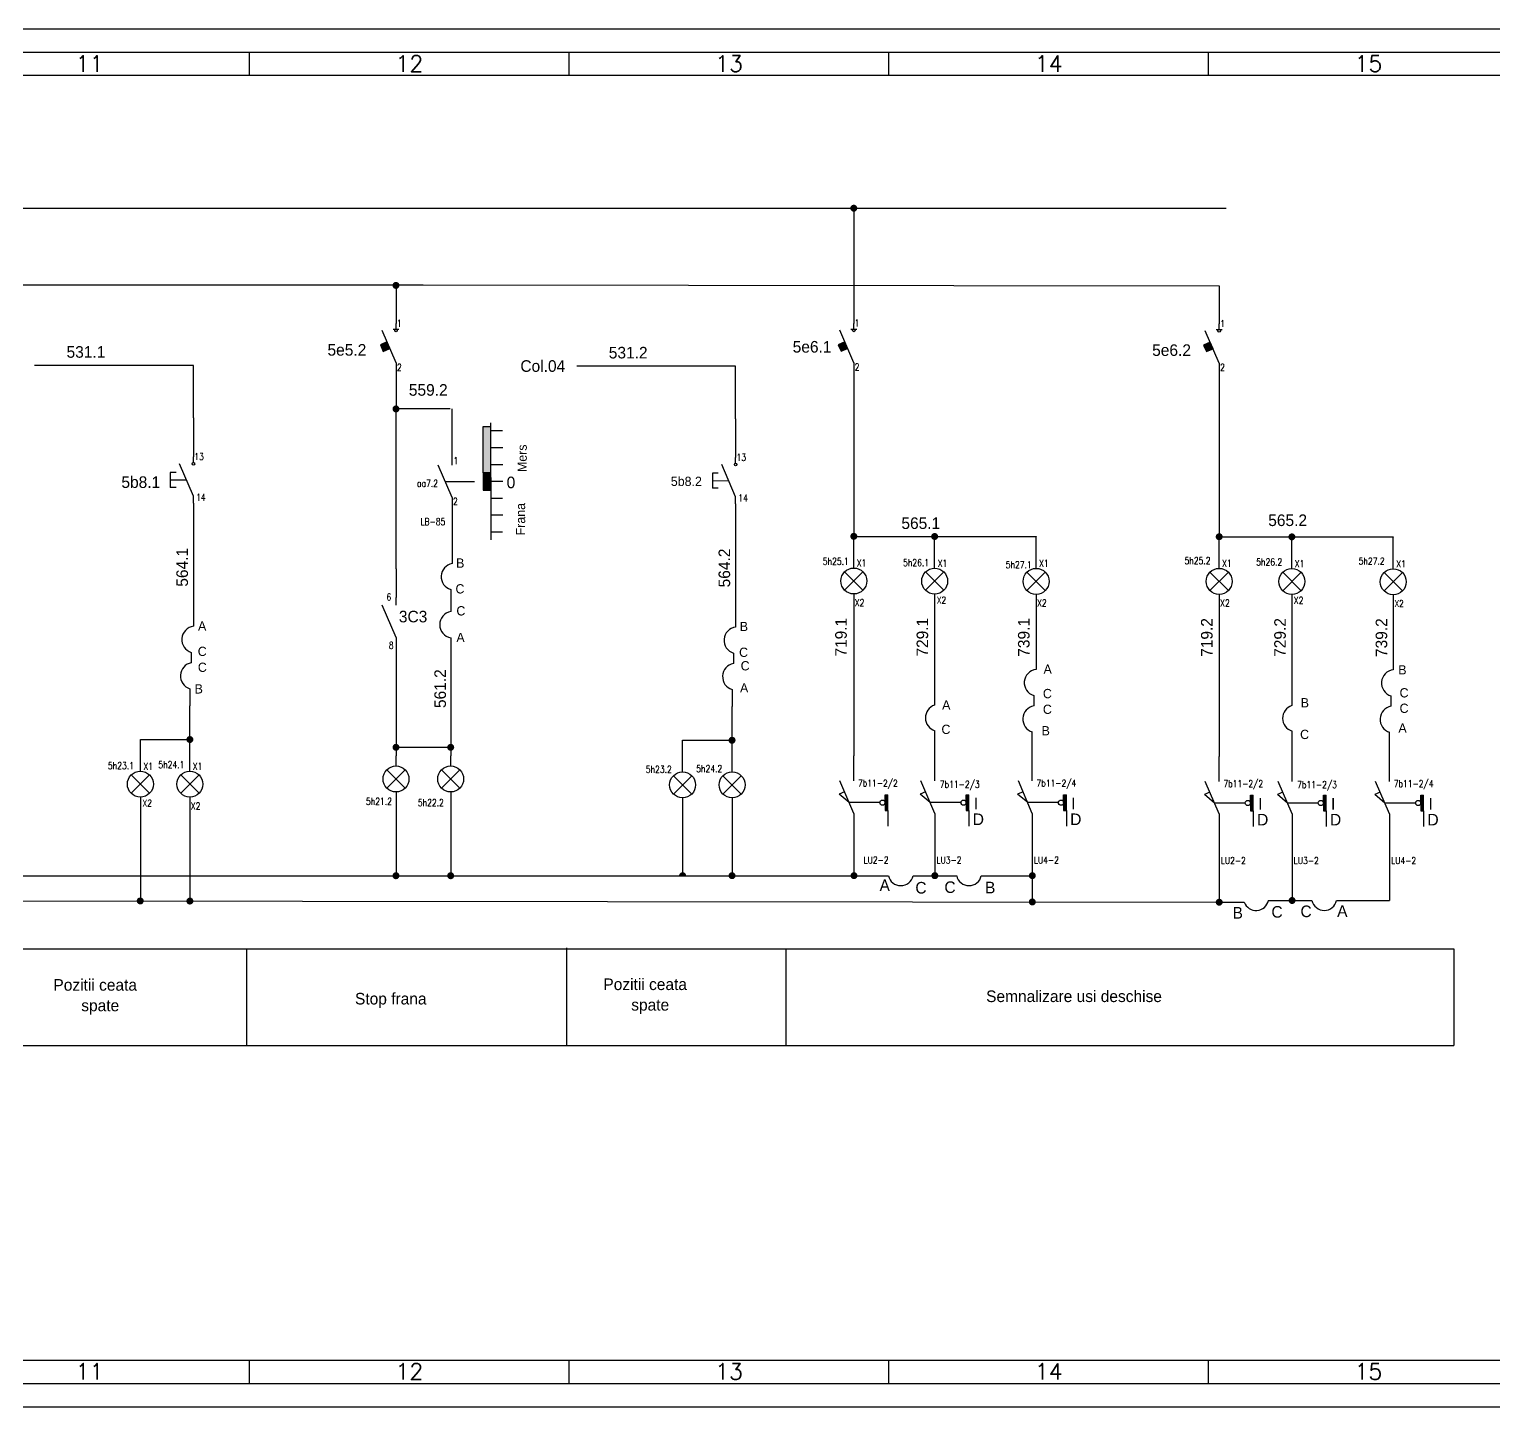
# Model space of a CAD drawing. Header units: millimetres. Extents: x 779 to 5457, y 14 to 905.
# Drawn here: x 2341 to 2656.8, y 607.9 to 904.9 of the extents above; entities that cross this region are included whole.
import ezdxf
from ezdxf.enums import TextEntityAlignment as Align

# ---------------------------------------------------------------- set-up
doc = ezdxf.new("R2010")
doc.units = ezdxf.units.MM
doc.linetypes.add('DASHED2', pattern=[9.525, 6.35, -3.175])
doc.styles.add('ISO', font='SIMPLEX.shx')
doc.styles.add('ROMANS', font='ROMANS.shx', dxfattribs={"width": 0.8})

# ---------------------------------------------------------------- blocks, each defined once
blk = doc.blocks.new('6a4')
at = {"color": 70}
for p, q in [((-492.62, 287), (-492.62, 292)), ((-423.67, 287), (-423.67, 292)), ((-354.73, 287), (-354.73, 292)), ((-285.78, 287), (-285.78, 292)), ((-492.62, 5), (-492.62, 10)), ((-423.67, 5), (-423.67, 10)), ((-354.73, 5), (-354.73, 10)), ((-285.78, 5), (-285.78, 10))]:
    blk.add_line(p, q, dxfattribs=at)
at = {"color": 240}
for points in [[(0, 0), (0, 297), (-1261, 297), (-1261, 0)], [(-5, 5), (-5, 292), (-1256, 292), (-1256, 5)]]:
    blk.add_lwpolyline(points, close=True, dxfattribs=at)
at = {"color": 70}
blk.add_lwpolyline([(-1251, 287), (-1251, 10), (-10, 10), (-10, 287)], close=True, dxfattribs=at)
at = {"color": 50, "style": 'ISO'}
for s, p in [('11', (-527.09, 289.59)), ('12', (-458.14, 289.59)), ('13', (-389.2, 289.59)), ('14', (-320.26, 289.59)), ('15', (-251.31, 289.59)), ('11', (-527.09, 7.59)), ('12', (-458.14, 7.59)), ('13', (-389.2, 7.59)), ('14', (-320.26, 7.59)), ('15', (-251.31, 7.59))]:
    blk.add_text(s, height=3.5, dxfattribs=at).set_placement(p, align=Align.MIDDLE)

msp = doc.modelspace()

# ---------------------------------------------------------------- hatches: boundary and pattern name
for points in [[(2438.89, 809.27), (2440.58, 809.27), (2440.58, 819.32), (2438.89, 819.32)], [(2438.89, 805.57), (2440.58, 805.57), (2440.58, 806.71), (2440.58, 808.28), (2440.58, 809.27), (2438.89, 809.27)], [(2526.18, 739.87), (2525.59, 739.87), (2525.59, 738.19), (2526.18, 738.19)], [(2543.67, 739.87), (2543.07, 739.87), (2543.07, 738.19), (2543.67, 738.19)], [(2564.68, 739.87), (2564.08, 739.87), (2564.08, 738.19), (2564.68, 738.19)], [(2604.97, 739.79), (2604.38, 739.79), (2604.38, 738.11), (2604.97, 738.11)], [(2620.69, 739.79), (2620.1, 739.79), (2620.1, 738.11), (2620.69, 738.11)], [(2641.7, 739.79), (2641.11, 739.79), (2641.11, 738.11), (2641.7, 738.11)], [(2526.18, 738.19), (2525.59, 738.19), (2525.59, 736.51), (2526.18, 736.51)], [(2543.67, 738.19), (2543.07, 738.19), (2543.07, 736.51), (2543.67, 736.51)], [(2564.68, 738.19), (2564.08, 738.19), (2564.08, 736.51), (2564.68, 736.51)], [(2604.97, 738.11), (2604.38, 738.11), (2604.38, 736.43), (2604.97, 736.43)], [(2620.69, 738.11), (2620.1, 738.11), (2620.1, 736.43), (2620.69, 736.43)], [(2641.7, 738.11), (2641.11, 738.11), (2641.11, 736.43), (2641.7, 736.43)]]:
    msp.add_hatch(color=1).paths.add_polyline_path(points)

# ---------------------------------------------------------------- linework, layer by layer
at = {"color": 1}
for p, q in [((2274.81, 866.36), (2599.15, 866.36)), ((2518.83, 866.36), (2518.83, 841.53)), ((2282.92, 849.87), (2425.96, 849.87)), ((2420.12, 849.71), (2420.12, 841.51)), ((2425.96, 849.87), (2597.62, 849.65)), ((2597.62, 849.65), (2597.62, 841.45)), ((2420.12, 833.01), (2417.12, 840.01)), ((2419.49, 840.26), (2420.75, 840.26)), ((2420.12, 840.26), (2420.12, 841.51)), ((2518.83, 833.03), (2515.83, 840.03)), ((2518.2, 840.28), (2519.46, 840.28)), ((2518.83, 840.28), (2518.83, 841.53)), ((2596.99, 840.2), (2598.25, 840.2)), ((2597.62, 840.2), (2597.62, 841.45)), ((2597.62, 832.95), (2594.62, 839.95)), ((2376.44, 832.48), (2342.18, 832.48)), ((2376.44, 821.13), (2376.44, 832.48)), ((2420.12, 833.01), (2420.12, 831.51)), ((2420.12, 831.51), (2420.12, 823.15)), ((2493.35, 832.32), (2459.1, 832.32)), ((2493.35, 820.97), (2493.35, 832.32)), ((2518.83, 833.03), (2518.83, 831.53)), ((2518.83, 831.53), (2518.83, 823.17)), ((2597.62, 832.95), (2597.62, 831.45)), ((2597.62, 831.45), (2597.62, 823.09)), ((2376.44, 821.13), (2376.44, 812.77)), ((2431.82, 823.11), (2420.12, 823.11)), ((2420.12, 788.59), (2420.12, 823.08)), ((2432.2, 810.95), (2432.2, 823.11)), ((2518.83, 823.17), (2518.83, 809.41)), ((2597.62, 823.09), (2597.62, 809.33)), ((2438.89, 809.27), (2438.89, 819.32)), ((2438.89, 819.32), (2440.58, 819.32)), ((2440.58, 808.28), (2440.58, 820.11)), ((2440.58, 818.41), (2443.05, 818.41)), ((2493.35, 820.97), (2493.35, 812.61)), ((2440.66, 814.77), (2443.13, 814.77)), ((2376.44, 811.52), (2376.44, 812.77)), ((2493.35, 811.36), (2493.35, 812.61)), ((2371.44, 809.39), (2371.44, 806.16)), ((2372.69, 809.39), (2371.44, 809.39)), ((2376.44, 804.27), (2373.44, 811.27)), ((2432.2, 803.96), (2429.2, 810.96)), ((2438.89, 809.27), (2438.89, 805.57)), ((2440.58, 809.27), (2438.89, 809.27)), ((2440.66, 811.13), (2443.13, 811.13)), ((2488.35, 809.23), (2488.35, 806)), ((2489.6, 809.23), (2488.35, 809.23)), ((2493.35, 804.11), (2490.35, 811.11)), ((2518.83, 809.41), (2518.83, 795.61)), ((2597.62, 809.33), (2597.62, 795.53)), ((2371.44, 807.77), (2374.94, 807.78)), ((2372.69, 806.16), (2371.44, 806.16)), ((2438.89, 805.57), (2440.58, 805.57)), ((2440.58, 808.28), (2440.58, 806.71)), ((2440.58, 806.71), (2440.58, 794.89)), ((2440.66, 807.5), (2443.13, 807.5)), ((2488.35, 807.61), (2491.85, 807.62)), ((2489.6, 806), (2488.35, 806)), ((2376.44, 802.77), (2376.44, 804.27)), ((2376.44, 802.77), (2376.44, 776.21)), ((2432.2, 803.96), (2432.2, 802.58)), ((2432.2, 802.58), (2432.2, 789.74)), ((2440.58, 803.86), (2443.05, 803.86)), ((2493.35, 802.61), (2493.35, 804.11)), ((2493.35, 802.61), (2493.35, 776.06)), ((2440.66, 800.22), (2443.13, 800.22)), ((2440.58, 796.59), (2443.05, 796.59)), ((2518.83, 795.61), (2529.12, 795.61)), ((2518.83, 788.78), (2518.83, 795.61)), ((2529.12, 795.61), (2529.87, 795.61)), ((2529.5, 795.61), (2557.77, 795.61)), ((2536.27, 788.75), (2536.27, 795.57)), ((2557.77, 795.61), (2558.14, 795.61)), ((2558.14, 795.61), (2558.14, 795.53)), ((2558.14, 788.7), (2558.14, 795.53)), ((2597.25, 795.53), (2634.8, 795.53)), ((2597.62, 788.7), (2597.62, 795.53)), ((2613.3, 788.67), (2613.3, 795.49)), ((2634.8, 795.53), (2635.16, 795.53)), ((2635.16, 795.53), (2635.16, 795.45)), ((2635.16, 788.62), (2635.16, 795.45)), ((2420.12, 788.59), (2420.12, 782.41)), ((2520.81, 784), (2516.85, 787.96)), ((2520.81, 787.96), (2516.85, 784)), ((2538.25, 783.97), (2534.29, 787.93)), ((2538.25, 787.93), (2534.29, 783.97)), ((2560.12, 783.92), (2556.16, 787.88)), ((2560.12, 787.88), (2556.16, 783.92)), ((2599.6, 783.92), (2595.64, 787.88)), ((2599.6, 787.88), (2595.64, 783.92)), ((2615.28, 787.85), (2611.32, 783.89)), ((2615.28, 783.89), (2611.32, 787.85)), ((2637.14, 787.8), (2633.18, 783.84)), ((2637.14, 783.84), (2633.18, 787.8)), ((2431.91, 784.15), (2431.91, 779.4)), ((2518.83, 783.18), (2518.83, 780.98)), ((2536.27, 783.15), (2536.27, 759.2)), ((2420.12, 773.8), (2417.12, 780.8)), ((2420.12, 780.78), (2420.12, 782.41)), ((2518.83, 780.98), (2518.83, 748.25)), ((2558.14, 783.1), (2558.14, 780.9)), ((2558.14, 780.9), (2558.14, 766.92)), ((2597.62, 783.1), (2597.62, 780.9)), ((2597.62, 780.9), (2597.62, 748.17)), ((2613.3, 783.07), (2613.3, 759.12)), ((2635.16, 783.02), (2635.16, 780.82)), ((2635.16, 780.82), (2635.16, 766.84)), ((2420.12, 773.8), (2420.12, 772.42)), ((2431.91, 773.73), (2431.91, 750.12)), ((2375.98, 770.59), (2375.98, 768.35)), ((2420.12, 772.42), (2420.12, 763.51)), ((2492.89, 770.43), (2492.89, 768.19)), ((2375.67, 762.75), (2375.67, 759.08)), ((2420.12, 763.51), (2420.12, 750.12)), ((2492.59, 762.59), (2492.59, 758.92)), ((2557.63, 761.29), (2557.63, 759.05)), ((2634.66, 761.21), (2634.66, 758.97)), ((2375.67, 751.8), (2375.67, 759.08)), ((2492.59, 751.64), (2492.59, 758.92)), ((2365, 751.8), (2375.3, 751.8)), ((2365, 744.98), (2365, 751.8)), ((2375.67, 744.98), (2375.67, 751.8)), ((2481.92, 751.64), (2492.21, 751.64)), ((2481.92, 744.82), (2481.92, 751.64)), ((2492.59, 744.82), (2492.59, 751.64)), ((2536.32, 750.7), (2536.32, 753.7)), ((2557.33, 748.6), (2557.33, 753.45)), ((2613.34, 750.62), (2613.34, 753.62)), ((2634.35, 748.52), (2634.35, 753.38)), ((2420.12, 750.12), (2431.91, 750.12)), ((2420.12, 750.12), (2420.12, 748.29)), ((2431.91, 750.12), (2431.91, 748.29)), ((2536.32, 744.36), (2536.32, 750.7)), ((2557.33, 742.86), (2557.33, 748.6)), ((2613.34, 744.28), (2613.34, 750.62)), ((2634.35, 742.78), (2634.35, 748.52)), ((2422.1, 741.31), (2418.14, 745.27)), ((2422.1, 745.27), (2418.14, 741.31)), ((2420.12, 746.09), (2420.12, 748.29)), ((2433.89, 745.27), (2429.93, 741.31)), ((2433.89, 741.31), (2429.93, 745.27)), ((2431.91, 746.09), (2431.91, 748.29)), ((2518.83, 742.86), (2518.83, 748.25)), ((2597.62, 742.78), (2597.62, 748.17)), ((2366.98, 744.16), (2363.02, 740.2)), ((2366.98, 740.2), (2363.02, 744.16)), ((2377.65, 740.2), (2373.69, 744.16)), ((2377.65, 744.16), (2373.69, 740.2)), ((2483.9, 740.04), (2479.94, 744)), ((2483.9, 744), (2479.94, 740.04)), ((2494.57, 744), (2490.61, 740.04)), ((2494.57, 740.04), (2490.61, 744)), ((2518.83, 735.86), (2515.83, 742.86)), ((2518.83, 742.86), (2518.83, 744.36)), ((2536.32, 735.86), (2533.32, 742.86)), ((2536.32, 742.86), (2536.32, 744.36)), ((2557.33, 735.86), (2554.33, 742.86)), ((2557.33, 742.86), (2557.33, 744.36)), ((2597.62, 735.78), (2594.62, 742.78)), ((2597.62, 742.78), (2597.62, 744.28)), ((2613.34, 735.78), (2610.34, 742.78)), ((2613.34, 742.78), (2613.34, 744.28)), ((2634.35, 735.78), (2631.35, 742.78)), ((2634.35, 742.78), (2634.35, 744.28)), ((2365, 739.38), (2365, 716.97)), ((2375.67, 739.38), (2375.67, 737.18)), ((2420.12, 740.49), (2420.12, 722.43)), ((2431.91, 740.49), (2431.91, 722.43)), ((2481.92, 739.22), (2481.92, 722.44)), ((2492.59, 739.22), (2492.59, 737.02)), ((2516.83, 740.52), (2515.66, 740.02)), ((2517.83, 738.19), (2515.66, 740.02)), ((2525.59, 738.19), (2525.59, 739.87)), ((2525.59, 739.87), (2526.18, 739.87)), ((2526.18, 736.49), (2526.18, 739.87)), ((2534.32, 740.52), (2533.15, 740.02)), ((2535.31, 738.19), (2533.15, 740.02)), ((2543.07, 738.19), (2543.07, 739.87)), ((2543.07, 739.87), (2543.67, 739.87)), ((2543.67, 736.49), (2543.67, 739.87)), ((2555.33, 740.52), (2554.16, 740.02)), ((2556.33, 738.19), (2554.16, 740.02)), ((2564.08, 738.19), (2564.08, 739.87)), ((2564.08, 739.87), (2564.68, 739.87)), ((2564.68, 736.49), (2564.68, 739.87)), ((2595.62, 740.44), (2594.46, 739.94)), ((2596.62, 738.11), (2594.46, 739.94)), ((2604.38, 738.11), (2604.38, 739.79)), ((2604.38, 739.79), (2604.97, 739.79)), ((2604.97, 736.41), (2604.97, 739.79)), ((2611.34, 740.44), (2610.18, 739.94)), ((2612.34, 738.11), (2610.18, 739.94)), ((2620.1, 739.79), (2620.69, 739.79)), ((2620.1, 738.11), (2620.1, 739.79)), ((2620.69, 736.41), (2620.69, 739.79)), ((2632.35, 740.44), (2631.19, 739.94)), ((2633.35, 738.11), (2631.19, 739.94)), ((2641.11, 739.79), (2641.7, 739.79)), ((2641.11, 738.11), (2641.11, 739.79)), ((2641.7, 736.41), (2641.7, 739.79)), ((2375.67, 737.18), (2375.67, 716.97)), ((2492.59, 737.02), (2492.59, 722.44)), ((2524.46, 738.19), (2517.83, 738.19)), ((2518.83, 735.86), (2518.83, 722.44)), ((2525.59, 738.19), (2525.59, 736.51)), ((2526.18, 738.19), (2525.59, 738.19)), ((2526.18, 738.19), (2525.59, 738.19)), ((2525.59, 736.51), (2526.18, 736.51)), ((2526.18, 736.49), (2526.18, 733.11)), ((2541.95, 738.19), (2535.31, 738.19)), ((2536.32, 735.86), (2536.32, 722.44)), ((2543.67, 738.19), (2543.07, 738.19)), ((2543.67, 738.19), (2543.07, 738.19)), ((2543.07, 738.19), (2543.07, 736.51)), ((2543.07, 736.51), (2543.67, 736.51)), ((2543.67, 736.49), (2543.67, 733.11)), ((2562.96, 738.19), (2556.33, 738.19)), ((2557.33, 735.86), (2557.33, 716.76)), ((2564.68, 738.19), (2564.08, 738.19)), ((2564.68, 738.19), (2564.08, 738.19)), ((2564.08, 738.19), (2564.08, 736.51)), ((2564.08, 736.51), (2564.68, 736.51)), ((2564.68, 736.49), (2564.68, 733.11)), ((2603.26, 738.11), (2596.62, 738.11)), ((2597.62, 735.78), (2597.62, 716.72)), ((2604.97, 738.11), (2604.38, 738.11)), ((2604.97, 738.11), (2604.38, 738.11)), ((2604.38, 738.11), (2604.38, 736.43)), ((2604.38, 736.43), (2604.97, 736.43)), ((2604.97, 736.41), (2604.97, 733.03)), ((2618.97, 738.11), (2612.34, 738.11)), ((2613.34, 735.78), (2613.34, 717.09)), ((2620.69, 738.11), (2620.1, 738.11)), ((2620.69, 738.11), (2620.1, 738.11)), ((2620.1, 738.11), (2620.1, 736.43)), ((2620.1, 736.43), (2620.69, 736.43)), ((2620.69, 736.41), (2620.69, 733.03)), ((2639.99, 738.11), (2633.35, 738.11)), ((2634.35, 735.78), (2634.35, 717.09)), ((2641.7, 738.11), (2641.11, 738.11)), ((2641.7, 738.11), (2641.11, 738.11)), ((2641.11, 738.11), (2641.11, 736.43)), ((2641.11, 736.43), (2641.7, 736.43)), ((2641.7, 736.41), (2641.7, 733.03)), ((2286.62, 722.42), (2365.78, 722.43)), ((2365.78, 722.43), (2397.8, 722.43)), ((2397.8, 722.43), (2518.83, 722.44)), ((2519.25, 722.44), (2526.31, 722.44)), ((2531.61, 722.44), (2536.32, 722.44)), ((2536.32, 722.44), (2541.02, 722.44)), ((2546.32, 722.44), (2557.33, 722.44)), ((2183.14, 717.18), (2597.25, 716.74)), ((2608.22, 717.09), (2612.93, 717.09)), ((2612.93, 717.09), (2617.63, 717.09)), ((2622.93, 717.09), (2634.35, 717.09)), ((2597.25, 716.72), (2603.03, 716.72)), ((1661.25, 706.68), (2648.21, 706.68)), ((2387.91, 706.72), (2387.91, 685.86)), ((2456.89, 706.86), (2456.89, 685.86)), ((2504.21, 706.72), (2504.21, 685.86)), ((2648.21, 706.68), (2648.21, 685.82)), ((1908.31, 685.82), (2648.21, 685.82))]:
    msp.add_line(p, q, dxfattribs=at)
at = {"color": 1, "linetype": 'DASHED2'}
msp.add_line((2430.7, 807.46), (2438.85, 807.46), dxfattribs=at)
at = {"color": 1, "const_width": 0.75}
for points in [[(2518.46, 866.36, 1), (2519.21, 866.36, 1)], [(2419.74, 849.71, 1), (2420.49, 849.71, 1)], [(2419.74, 823.08, 1), (2420.49, 823.08, 1)], [(2518.46, 795.61, 1), (2519.21, 795.61, 1)], [(2535.89, 795.57, 1), (2536.64, 795.57, 1)], [(2597.25, 795.53, 1), (2598, 795.53, 1)], [(2612.92, 795.49, 1), (2613.67, 795.49, 1)], [(2375.3, 751.8, 1), (2376.05, 751.8, 1)], [(2492.21, 751.64, 1), (2492.96, 751.64, 1)], [(2419.74, 750.12, 1), (2420.49, 750.12, 1)], [(2431.54, 750.12, 1), (2432.29, 750.12, 1)], [(2419.74, 722.43, 1), (2420.49, 722.43, 1)], [(2431.54, 722.43, 1), (2432.29, 722.43, 1)], [(2492.21, 722.44, 1), (2492.96, 722.44, 1)], [(2518.5, 722.44, 1), (2519.25, 722.44, 1)], [(2535.94, 722.44, 1), (2536.69, 722.44, 1)], [(2556.95, 722.44, 1), (2557.7, 722.44, 1)], [(2364.59, 716.99, 1), (2365.34, 716.99, 1)], [(2375.3, 716.97, 1), (2376.05, 716.97, 1)], [(2556.95, 716.78, 1), (2557.7, 716.78, 1)], [(2597.25, 716.72, 1), (2598, 716.72, 1)], [(2612.97, 717.09, 1), (2613.72, 717.09, 1)]]:
    msp.add_lwpolyline(points, format="xyb", close=True, dxfattribs=at)
at = {"color": 1, "flags": 128}
for points in [[(2418.8, 836.12), (2418.17, 837.54), (2416.75, 836.9), (2417.38, 835.49)], [(2517.51, 836.14), (2516.88, 837.56), (2515.47, 836.92), (2516.1, 835.51)], [(2596.31, 836.06), (2595.68, 837.48), (2594.26, 836.85), (2594.89, 835.43)]]:
    msp.add_lwpolyline(points, close=True, dxfattribs=at)
at = {"color": 1, "const_width": 0.75}
msp.add_lwpolyline([(2482.29, 722.44, 0.999968), (2481.54, 722.44, 0.000016), (2481.54, 722.44, 0.000016)], format="xyb", dxfattribs=at)
at = {"color": 1}
for centre, radius in [((2420.12, 839.99), 0.273), ((2518.83, 840.01), 0.273), ((2597.62, 839.93), 0.273), ((2376.44, 811.25), 0.273), ((2493.35, 811.09), 0.273), ((2518.83, 785.98), 2.8), ((2536.27, 785.95), 2.8), ((2558.14, 785.9), 2.8), ((2597.62, 785.9), 2.8), ((2613.3, 785.87), 2.8), ((2635.16, 785.82), 2.8), ((2420.12, 743.29), 2.8), ((2431.91, 743.29), 2.8), ((2365, 742.18), 2.8), ((2375.67, 742.18), 2.8), ((2481.92, 742.02), 2.8), ((2492.59, 742.02), 2.8), ((2525.02, 738.19), 0.559), ((2542.51, 738.19), 0.559), ((2563.52, 738.19), 0.559), ((2603.81, 738.11), 0.559), ((2619.53, 738.11), 0.559), ((2640.55, 738.11), 0.559)]:
    msp.add_circle(centre, radius, dxfattribs=at)
for centre, radius, start, end in [((2432.76, 786.91), 2.89, 101.134, 252.9682), ((2432.45, 776.56), 2.89, 100.7661, 259.2339), ((2376.82, 773.35), 2.89, 97.649, 252.9682), ((2493.74, 773.19), 2.89, 97.649, 252.9682), ((2376.52, 765.51), 2.89, 100.7661, 252.9682), ((2493.43, 765.35), 2.89, 100.7661, 252.9682), ((2558.48, 764.05), 2.89, 96.8024, 252.9682), ((2635.51, 763.97), 2.89, 96.8024, 252.9682), ((2537.16, 756.46), 2.89, 108.0008, 252.9682), ((2558.17, 756.21), 2.89, 100.7661, 252.9682), ((2614.19, 756.38), 2.89, 108.0008, 252.9682), ((2635.2, 756.14), 2.89, 100.7661, 252.9682), ((2528.96, 723), 2.71, 191.9211, 348.0862), ((2543.67, 723), 2.71, 191.9211, 348.0862), ((2605.58, 717.65), 2.71, 200.1548, 348.0862), ((2620.28, 717.65), 2.71, 191.9211, 348.0862)]:
    msp.add_arc(centre, radius, start, end, dxfattribs=at)
for points in [[(2417.38, 835.49), (2416.75, 836.9), (2418.8, 836.12), (2418.17, 837.54)], [(2516.1, 835.51), (2515.47, 836.92), (2517.51, 836.14), (2516.88, 837.56)], [(2594.89, 835.43), (2594.26, 836.85), (2596.31, 836.06), (2595.68, 837.48)]]:
    msp.add_solid(points, dxfattribs=at)

# ---------------------------------------------------------------- block references
msp.add_blockref('6a4', (2881.12, 607.94), dxfattribs=at)

# ---------------------------------------------------------------- texts
for s, height, p in [('5e5.2', 2.5, (2405.35, 834.57)), ('5e6.1', 2.5, (2505.66, 835.23)), ('5e6.2', 2.5, (2583.17, 834.51)), ('531.1', 2.5, (2349.08, 834.12)), ('Col.04', 2.5, (2446.94, 831.08)), ('531.2', 2.5, (2466, 833.97)), ('559.2', 2.5, (2422.89, 825.93)), ('5b8.1', 2.5, (2360.91, 806.05)), ('0', 2.5, (2443.98, 805.98)), ('5b8.2', 2, (2479.38, 806.47)), ('565.1', 2.5, (2529.1, 797.2)), ('565.2', 2.5, (2608.2, 797.83)), ('B', 2, (2433.08, 788.85)), ('C', 2, (2432.95, 783.29)), ('C', 2, (2433.15, 778.55)), ('A', 2, (2377.43, 775.28)), ('3C3', 2.5, (2420.74, 777.06)), ('B', 2, (2494.24, 775.17)), ('A', 2, (2433.14, 772.8)), ('C', 2, (2377.37, 769.8)), ('C', 2, (2494.1, 769.61)), ('C', 2, (2377.4, 766.38)), ('C', 2, (2494.44, 766.7)), ('A', 2, (2559.75, 765.98)), ('B', 2, (2636.24, 765.83)), ('B', 2, (2376.7, 761.72)), ('A', 2, (2494.3, 761.94)), ('C', 2, (2559.61, 760.71)), ('C', 2, (2636.52, 760.87)), ('A', 2, (2537.88, 758.26)), ('C', 2, (2559.61, 757.32)), ('B', 2, (2615.2, 758.73)), ('C', 2, (2636.52, 757.54)), ('C', 2, (2537.74, 752.99)), ('A', 2, (2636.27, 753.28)), ('B', 2, (2559.33, 752.69)), ('C', 2, (2615.07, 751.9)), ('I', 2.5, (2544.72, 736.76)), ('I', 2.5, (2565.73, 736.76)), ('I', 2.5, (2606.02, 736.68)), ('I', 2.5, (2621.74, 736.68)), ('I', 2.5, (2642.75, 736.68)), ('D', 2.5, (2544.49, 733.35)), ('D', 2.5, (2565.5, 733.35)), ('D', 2.5, (2605.8, 733.27)), ('D', 2.5, (2621.52, 733.27)), ('D', 2.5, (2642.53, 733.27)), ('A', 2.5, (2524.39, 719.12)), ('C', 2.5, (2532.11, 718.59)), ('C', 2.5, (2538.37, 718.71)), ('B', 2.5, (2547.13, 718.63)), ('B', 2.5, (2600.51, 713.19)), ('C', 2.5, (2608.89, 713.39)), ('C', 2.5, (2615.15, 713.5)), ('A', 2.5, (2623.06, 713.56)), ('Pozitii ceata', 2.5, (2346.25, 697.64)), ('Pozitii ceata', 2.5, (2464.84, 697.78)), ('spate', 2.5, (2352.26, 693.21)), ('Stop frana', 2.5, (2411.28, 694.67)), ('spate', 2.5, (2470.85, 693.35)), ('Semnalizare usi deschise', 2.5, (2547.37, 695.19))]:
    msp.add_text(s, height=height, dxfattribs=at).set_placement(p)
for s, height, p in [('Mers', 2, (2448.32, 809.47)), ('Frana', 2, (2447.97, 795.82)), ('564.1', 2.5, (2375.26, 784.75)), ('564.2', 2.5, (2492.17, 784.6)), ('719.1', 2.5, (2517.32, 769.68)), ('729.1', 2.5, (2534.87, 769.68)), ('739.1', 2.5, (2556.74, 769.64)), ('719.2', 2.5, (2596.2, 769.62)), ('729.2', 2.5, (2611.99, 769.62)), ('739.2', 2.5, (2633.86, 769.58)), ('561.2', 2.5, (2430.89, 758.58))]:
    msp.add_text(s, height=height, rotation=90, dxfattribs=at).set_placement(p)
at = {"color": 1, "style": 'ROMANS', "width": 0.8}
for s, p in [('aa7.2', (2424.64, 806.29)), ('LB-85', (2425.41, 798.01)), ('5h25.1', (2512.15, 789.44)), ('X1', (2519.48, 789.09)), ('5h26.1', (2529.46, 789.21)), ('X1', (2536.91, 789.05)), ('5h27.1', (2551.59, 788.72)), ('X1', (2558.78, 789.01)), ('5h25.2', (2590.15, 789.59)), ('X1', (2598.27, 789.01)), ('5h26.2', (2605.61, 789.35)), ('X1', (2613.94, 788.97)), ('5h27.2', (2627.69, 789.51)), ('X1', (2635.81, 788.93)), ('X2', (2519.05, 780.54)), ('X2', (2536.71, 781.1)), ('X2', (2558.36, 780.46)), ('X2', (2597.84, 780.46)), ('X2', (2613.73, 781.03)), ('X2', (2635.38, 780.38)), ('5h23.1', (2358, 745.41)), ('X1', (2365.65, 745.28)), ('5h24.1', (2368.88, 745.61)), ('X1', (2376.32, 745.28)), ('5h23.2', (2473.98, 744.6)), ('5h24.2', (2484.86, 744.79)), ('7b11-2/2', (2519.73, 741.64)), ('7b11-2/3', (2537.39, 741.37)), ('7b11-2/4', (2558.23, 741.64)), ('7b11-2/2', (2598.52, 741.56)), ('7b11-2/3', (2614.42, 741.29)), ('7b11-2/4', (2635.25, 741.56)), ('5h21.2', (2413.64, 737.71)), ('X2', (2365.44, 737.33)), ('X2', (2375.89, 736.74)), ('5h22.2', (2424.83, 737.41)), ('LU2-2', (2520.94, 725.04)), ('LU3-2', (2536.66, 725.04)), ('LU4-2', (2557.67, 725.04)), ('LU2-2', (2597.97, 724.96)), ('LU3-2', (2613.69, 724.96)), ('LU4-2', (2634.7, 724.96))]:
    msp.add_text(s, height=1.5, dxfattribs=at).set_placement(p)
for tag, p, s in [('1', (2420.32, 840.81), '1'), ('1', (2519.03, 840.83), '1'), ('1', (2597.82, 840.75), '1'), ('2', (2420.32, 831.33), '2'), ('2', (2519.03, 831.35), '2'), ('2', (2597.82, 831.28), '2'), ('13', (2376.64, 812.07), '1'), ('1', (2432.5, 811.16), '2'), ('13', (2493.55, 811.91), '1'), ('14', (2377.02, 803.28), '2'), ('2', (2432.4, 802.41), '2'), ('14', (2493.94, 803.12), '2'), ('6', (2418.07, 781.8), '2'), ('8', (2418.57, 771.34), '2')]:
    msp.add_attdef(tag, p, s, height=1.5, dxfattribs=at)

doc.saveas('drawing.dxf')
